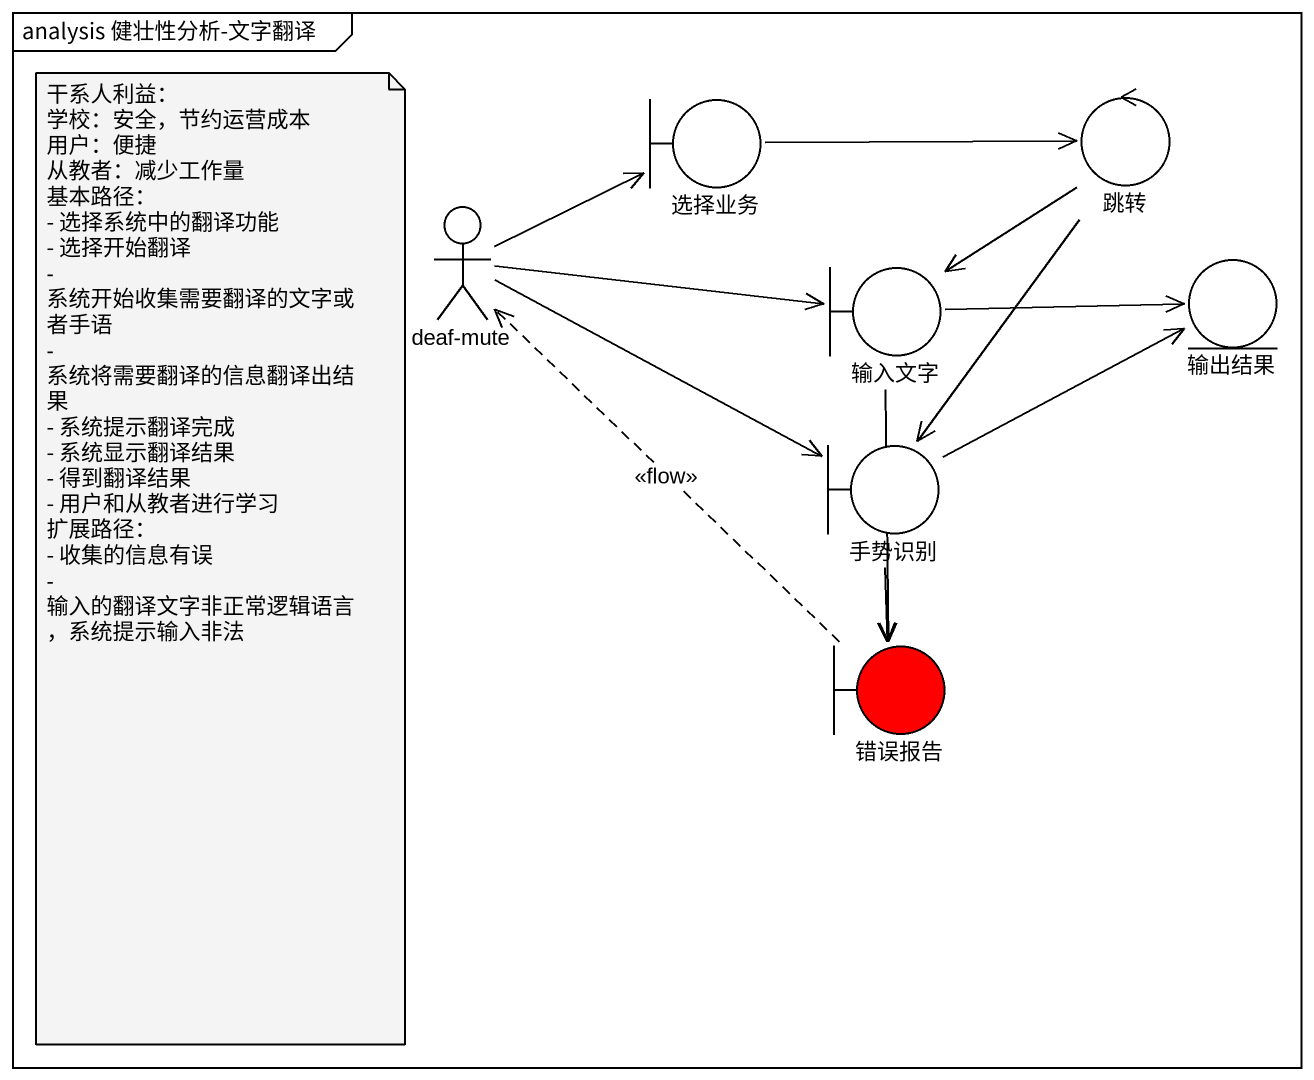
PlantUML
@startuml
mainframe analysis 健壮性分析-文字翻译
boundary 选择业务
control 跳转
actor "deaf-mute" as deaf_mute
boundary 输入文字
entity 输出结果
boundary 手势识别
boundary 错误报告 #FF0000
选择业务 -right-> 跳转
跳转 --> 输入文字
跳转 --> 手势识别
deaf_mute -right-> 选择业务
deaf_mute -right-> 输入文字
deaf_mute -right-> 手势识别
输入文字 -right-> 输出结果
输入文字 --> 错误报告
手势识别 -right-> 输出结果
手势识别 --> 错误报告
错误报告 .up.> deaf_mute : <<flow>>
note as N1
  干系人利益：
  学校：安全，节约运营成本
  用户：便捷
  从教者：减少工作量
  基本路径：
  - 选择系统中的翻译功能
  - 选择开始翻译
  - 系统开始收集需要翻译的文字或者手语
  - 系统将需要翻译的信息翻译出结果
  - 系统提示翻译完成
  - 系统显示翻译结果
  - 得到翻译结果
  - 用户和从教者进行学习
  扩展路径：
  - 收集的信息有误
  - 输入的翻译文字非正常逻辑语言，系统提示输入非法
end note
@enduml
